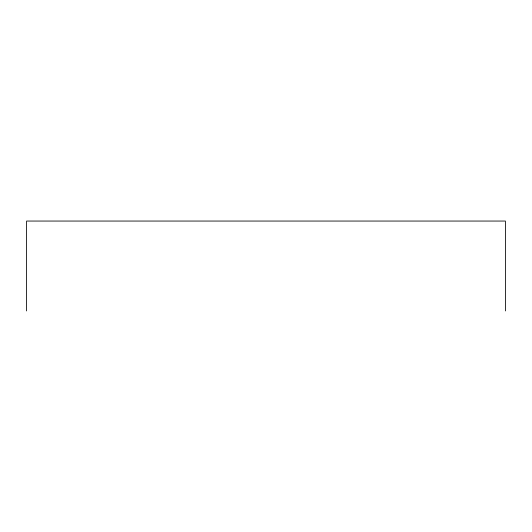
<?xml version="1.0" encoding="UTF-8"?>
<svg xmlns="http://www.w3.org/2000/svg" width="532" height="532" viewBox="0 0 532 532"><rect width="100%" height="100%" fill="white"/><g stroke="black" fill="none" stroke-linecap="round" stroke-linejoin="round"><path stroke-width="0.8" d="M505.4 310.947L505.4 221.053L26.6 221.053L26.6 310.947"/></g></svg>
